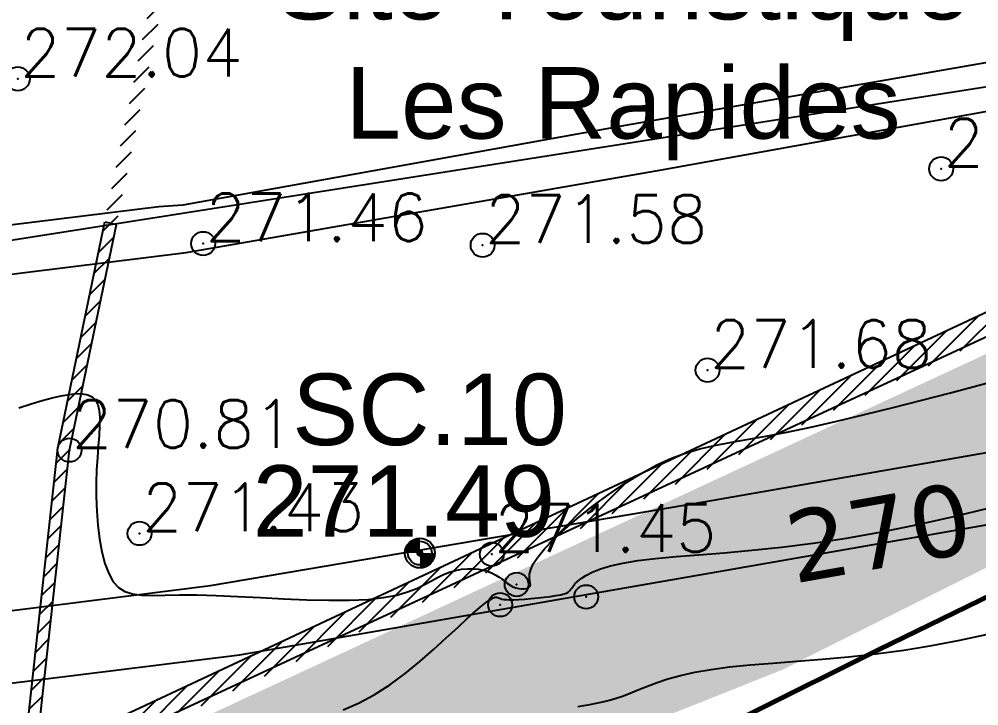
# Model space of a CAD drawing. Header units: millimetres. Extents: x 524954 to 526204, y 9523489 to 9524010.
# Drawn here: x 525723.84 to 525743.98, y 9523614.78 to 9523629.19 of the extents above; entities that cross this region are included whole.
import ezdxf
from ezdxf.enums import TextEntityAlignment as Align

# ---------------------------------------------------------------- set-up
doc = ezdxf.new("R2010")
doc.units = ezdxf.units.MM
doc.header["$PDMODE"] = 32
doc.header["$PDSIZE"] = 0.5
doc.linetypes.add('ACAD_ISO12W100', pattern=[21, 12, -3, 0, -3, 0, -3])
doc.linetypes.add('CACHE2', pattern=[4.7625, 3.175, -1.5875])
for name, color, linetype in [('Bord Fleuve', 4, 'ACAD_ISO12W100'), ('Cloture', 7, 'Continuous'), ('CN_01_00', 3, 'Continuous'), ('CN_10_00', 1, 'Continuous'), ('Cotation Courbes de niveau', 7, 'Continuous'), ('Haut_Talus', 30, 'Continuous'), ('Murs', 1, 'Continuous'), ('PLUME_1', 7, 'Continuous'), ('PLUME_3', 4, 'Continuous'), ('PLUME_5', 6, 'Continuous'), ('PLUME_6', 2, 'Continuous'), ('TopoAlt', 3, 'Continuous'), ('TopoAlt polygo', 7, 'Continuous'), ('TOPOJIS', 7, 'Continuous'), ('TOPOJIS polygo', 1, 'Continuous'), ('TopoMat polygo', 1, 'Continuous'), ('Toponomie', 7, 'CACHE2')]:
    doc.layers.add(name, color=color, linetype=linetype)
doc.styles.add('Arial 1.0', font='arial.ttf', dxfattribs={"width": 0.99, "height": 1})
doc.styles.add('Simplex 1.0', font='Simplex.shx', dxfattribs={"width": 0.99, "height": 1})
doc.styles.get("Standard").update_dxf_attribs({"font": 'arial.ttf'})
doc.styles.add('Verdana 1.0', font='verdana.ttf', dxfattribs={"width": 0.99, "height": 1})
pattern_1 = [(45, (0, 0), (-0.1767766952966, 0.1767766952966), [])]

# ---------------------------------------------------------------- blocks, each defined once
blk = doc.blocks.new('TCPOINT M')
at = {"color": 0}
blk.add_point((0, 0), dxfattribs=at)
at = {"layer": 'TopoAlt', "style": 'Simplex 1.0', "width": 0.99}
blk.add_attdef('ALT', (0.15, 0.15), '', height=1, dxfattribs=at)
blk = doc.blocks.new('TCPOINT polygo')
at = {"color": 0, "const_width": 0.075}
blk.add_lwpolyline([(0, 0.0375, 1), (0, -0.0375, 1)], format="xyb", close=True, dxfattribs=at)
at = {"color": 0}
blk.add_point((0, 0), dxfattribs=at)
at = {"layer": 'TopoAlt polygo', "style": 'Arial 1.0', "width": 0.99}
blk.add_attdef('ALT', (0.15, 0.15), '', height=2, dxfattribs=at)
at = {"layer": 'TopoMat polygo', "style": 'Arial 1.0', "width": 0.99}
blk.add_attdef('MAT', text='', height=2, dxfattribs=at).set_placement((0.15, -2.5), align=Align.TOP_LEFT)
blk = doc.blocks.new('t014')
at = {"color": 0, "const_width": 1.249375}
for points in [[(0, 0.625313, 0.414214), (-0.625313, 0, 1)], [(0, -0.625312, 0.414214), (0.625313, 0, 0.414214)]]:
    blk.add_lwpolyline(points, format="xyb", dxfattribs=at)
at = {"color": 0}
blk.add_circle((0, 0), 1.25, dxfattribs=at)

msp = doc.modelspace()

# ---------------------------------------------------------------- hatches: boundary and pattern name
at = {"layer": 'Bord Fleuve', "ltscale": 0.5}
h = msp.add_hatch(dxfattribs=at)
h.set_pattern_fill('ANSI33', color=256, scale=2, angle=330, style=0)
h.paths.add_polyline_path([(526101.715, 9523771.778), (526101.498, 9523728.689), (526067.042, 9523702.1), (526048.223, 9523678.528), (526031.816, 9523676.184), (526027.837, 9523671.249), (526016.46, 9523661.911), (526012.684, 9523655.259), (526010.342, 9523652.337), (526009.349, 9523649.826), (526002.836, 9523644.901), (526001.359, 9523638.704), (525998.552, 9523634.868), (525992.641, 9523630.59), (525971.373, 9523621.771), (525946.333, 9523622.282), (525936.503, 9523619.892), (525930.695, 9523617.923), (525919.699, 9523615.395), (525895.841, 9523612.948), (525885.599, 9523613.628), (525875.196, 9523613.421), (525867.372, 9523614.558), (525859.164, 9523613.749), (525850.68, 9523611.584), (525842.877, 9523609.413), (525834.137, 9523605.724), (525821.783, 9523602.11), (525815.903, 9523600.185), (525796.184, 9523594.113), (525774.026, 9523585.199), (525767.099, 9523581.761), (525763.989, 9523580.32), (525760.33, 9523578.539), (525748.039, 9523572.413), (525744.059, 9523571.766), (525739.195, 9523569.005), (525726.381, 9523563.785), (525719.788, 9523561.814), (525707.248, 9523554.536), (525700.147, 9523552.212), (525692.212, 9523549.16), (525674.921, 9523545.702), (525662.522, 9523542.332), (525644.942, 9523541.016), (525635.899, 9523540.053), (525621.612, 9523536.522), (525609.298, 9523533.789), (525593.484, 9523529.477), (525590.482, 9523529.837), (525587.338, 9523528.188), (525575.413, 9523524.864), (525573.541, 9523524.376), (525537.559, 9523507.804), (525536.053, 9523507.312), (525509.961, 9523500.658), (525472.702, 9523501.018), (525453.195, 9523495.13), (525425.264, 9523493.316), (525409.725, 9523500.229), (525383.624, 9523517.145), (525374.857, 9523528.592), (525397.503, 9523550.219), (525408.728, 9523544.096), (525423.511, 9523536.311), (525445.736, 9523537.578), (525453.966, 9523539.782), (525464.454, 9523546.087), (525473.153, 9523547.827), (525482.046, 9523548.599), (525491.438, 9523548.246), (525499.251, 9523546.152), (525510.455, 9523545.914), (525524.182, 9523548.573), (525533.752, 9523550.446), (525539.312, 9523550.42), (525543.959, 9523554.529), (525548.966, 9523556.567), (525556.157, 9523559.482), (525565.701, 9523562.659), (525575.687, 9523565.927), (525586.045, 9523569.089), (525592.726, 9523570.833), (525599.232, 9523573.013), (525615.849, 9523577.326), (525625.16, 9523582.583), (525628.685, 9523586.517), (525632.523, 9523586.625), (525648.079, 9523583.088), (525655.429, 9523583.638), (525665.347, 9523586.334), (525670.505, 9523587.365), (525674.974, 9523592.31), (525681.363, 9523595.427), (525690.374, 9523596.897), (525696.726, 9523596.667), (525703.112, 9523600.372), (525712.502, 9523603.181), (525720.951, 9523606.622), (525729.973, 9523611.744), (525735.094, 9523612.577), (525741.896, 9523615.967), (525746.088, 9523618.007), (525749.05, 9523619.379), (525756.94, 9523623.296), (525766.831, 9523627.898), (525804.249, 9523638.101), (525817.576, 9523642.025), (525828.432, 9523644.919), (525839.805, 9523649.896), (525846.166, 9523651.166), (525855.839, 9523655.822), (525867.776, 9523655.711), (525877.503, 9523655.632), (525886.144, 9523654.198), (525894.786, 9523653.829), (525911.157, 9523655.506), (525918.652, 9523656.801), (525925.004, 9523658.249), (525933.183, 9523660.832), (525939.613, 9523663.374), (525944.509, 9523665.893), (525950.393, 9523669.022), (525957.623, 9523672.73), (525962.986, 9523676.276), (525970.165, 9523679.965), (525973.599, 9523682.924), (525976.261, 9523684.646), (525980.145, 9523686.246), (525987.591, 9523689.162), (525991.967, 9523692.966), (525998.543, 9523697.851), (526003.542, 9523703.73), (526012.581, 9523711.677), (526026.66, 9523716.709), (526030.85, 9523726.011), (526046.387, 9523740.613), (526052.355, 9523745.599), (526061.927, 9523759.011), (526073.275, 9523760.379), (526077.818, 9523761.95), (526083.981, 9523762.217)])
h.paths.add_polyline_path([(525512.661, 9523516.101), (525534.357, 9523523.257), (525535.319, 9523520.342), (525513.623, 9523513.186)], flags=24)
h.paths.add_polyline_path([(525743.331, 9523593.045), (525764.315, 9523602.078), (525765.529, 9523599.259), (525744.545, 9523590.226)], flags=24)
h.paths.add_polyline_path([(525983.194, 9523662.071), (526001.508, 9523675.73), (526003.343, 9523673.269), (525985.029, 9523659.611)], flags=24)
at = {"layer": 'Haut_Talus'}
h = msp.add_hatch(dxfattribs=at)
h.set_pattern_fill('G_CERCLE_10', color=256, scale=4, angle=285, style=0)
h.set_pattern_definition([(285, (0.414, -1.5455), (4.8989794856, -2.8284271247), [0.8, -3.2]), (15, (1.5455, 0.414), (2.8284271247, 4.8989794856), [0.8, -3.2]), (330, (1.2146, -2.9874), (3.8637055252, 1.0352800256), [0.5656854248, -5.091168824]), (330, (3.1945, 0.4419), (3.8637055252, 1.0352800256), [0.5656854248, -5.091168824]), (60, (0.5934, -0.6692), (-1.0352800256, 3.8637055252), [0.5656854248, -5.091168824]), (60, (4.0227, -2.649), (-1.0352800256, 3.8637055252), [0.5656854248, -5.091168824]), (348.4349488, (2.3182, 0.6212), (3.86370330557, 1.03527617886), [0.8944271908, -8.04984472]), (348.4349488, (1.7045, -3.2703), (3.86370330557, 1.03527617886), [0.8944271908, -8.04984752]), (78.4349488, (0.4141, -1.5455), (-1.03527617886, 3.86370330557), [0.8944271908, -8.04984752]), (78.4349488, (4.3056, -2.1592), (-1.03527617886, 3.86370330557), [0.8944271908, -8.04984752]), (131.5650512, (0.4141, -1.5455), (-1.03527618196, 3.86370330474), [0.8944271908, -8.04984472]), (131.5650512, (1.2146, -2.9874), (-1.03527618196, 3.86370330474), [0.8944271908, -8.04984472]), (221.5650512, (1.5455, 0.4141), (-3.86370330474, -1.03527618196), [0.8944271908, -8.04984472]), (221.5650512, (4.0227, -2.6491), (-3.86370330474, -1.03527618196), [0.8944271908, -8.04984472])])
h.paths.add_polyline_path([(525724.449, 9523613.021), (525724.376, 9523610.952), (525721.327, 9523610.371), (525719.185, 9523611.349), (525693.313, 9523603.008), (525675.58, 9523595.701), (525662.784, 9523590.142), (525659.042, 9523588.283), (525658.935, 9523586.351), (525654.31, 9523585.867), (525647.159, 9523586.941), (525644.577, 9523589.035), (525642.642, 9523587.156), (525643.556, 9523584.955), (525648.234, 9523583.237), (525656.394, 9523584.117), (525666.817, 9523586.91), (525670.396, 9523587.583), (525674.737, 9523592.836), (525681.442, 9523595.896), (525691.068, 9523597.379), (525696.591, 9523597.054), (525706.217, 9523602.266), (525714.086, 9523604.573), (525726.586, 9523610.455), (525729.999, 9523612.337), (525734.118, 9523613.246), (525739.865, 9523615.541), (525749.069, 9523620.146), (525757.023, 9523623.833), (525757.47, 9523626.751), (525754.212, 9523626.843)])
at = {"layer": 'Murs'}
h = msp.add_hatch(dxfattribs=at)
h.set_pattern_fill('_U', color=256, scale=0.25, angle=45, style=0, pattern_type=0)
h.set_pattern_definition(pattern_1)
h.paths.add_polyline_path([(525723.872, 9523613.023), (525724.653, 9523620.188), (525726.626, 9523629.678), (525727.044, 9523633.932), (525727.293, 9523633.908), (525726.874, 9523629.64), (525724.9, 9523620.149), (525724.12, 9523612.996)])
h = msp.add_hatch(dxfattribs=at)
h.set_pattern_fill('_U', color=256, scale=0.25, angle=45, style=0, pattern_type=0)
h.set_pattern_definition(pattern_1)
h.paths.add_polyline_path([(525753.93, 9523627.61), (525724.132, 9523613.686), (525724.344, 9523613.233), (525754.142, 9523627.157)])

# ---------------------------------------------------------------- linework, layer by layer
at = {"layer": 'Bord Fleuve', "ltscale": 0.35, "flags": 128}
msp.add_lwpolyline([(525394.064, 9523546.741, 0.1, 0.1, 0), (525403.511, 9523541.057, 0.1, 0.1, 0), (525423.511, 9523536.311, 0.1, 0.1, 0), (525445.736, 9523537.578, 0.1, 0.1, 0), (525453.966, 9523539.782, 0.1, 0.1, 0), (525464.454, 9523546.087, 0.1, 0.1, 0), (525473.153, 9523547.827, 0.1, 0.1, 0), (525482.046, 9523548.599, 0.1, 0.1, 0), (525491.438, 9523548.246, 0.1, 0.1, 0), (525499.251, 9523546.152, 0.1, 0.1, 0), (525510.455, 9523545.914, 0.1, 0.1, 0), (525524.182, 9523548.573, 0.1, 0.1, 0), (525533.752, 9523550.446, 0.1, 0.1, 0), (525539.312, 9523550.42, 0.1, 0.1, 0), (525543.959, 9523554.529, 0.1, 0.1, 0), (525548.966, 9523556.567, 0.1, 0.1, 0), (525556.157, 9523559.482, 0.1, 0.1, 0), (525565.701, 9523562.659, 0.1, 0.1, 0), (525575.687, 9523565.927, 0.1, 0.1, 0), (525586.045, 9523569.089, 0.1, 0.1, 0), (525592.726, 9523570.833, 0.1, 0.1, 0), (525599.232, 9523573.013, 0.1, 0.1, 0), (525615.849, 9523577.326, 0.1, 0.1, 0), (525625.16, 9523582.583, 0.1, 0.1, 0), (525628.685, 9523586.517, 0.1, 0.1, 0), (525632.523, 9523586.625, 0.1, 0.1, 0), (525648.079, 9523583.088, 0.1, 0.1, 0), (525655.429, 9523583.638, 0.1, 0.1, 0), (525665.347, 9523586.334, 0.1, 0.1, 0), (525670.505, 9523587.365, 0.1, 0.1, 0), (525674.974, 9523592.31, 0.1, 0.1, 0), (525674.974, 9523592.31, 0.1, 0.1, 0), (525681.363, 9523595.427, 0.1, 0.1, 0), (525681.363, 9523595.427, 0.1, 0.1, 0), (525690.374, 9523596.897, 0.1, 0.1, 0), (525696.726, 9523596.667, 0.1, 0.1, 0), (525703.112, 9523600.372, 0.1, 0.1, 0), (525712.502, 9523603.181, 0.1, 0.1, 0), (525712.502, 9523603.181, 0.1, 0.1, 0), (525720.951, 9523606.622, 0.1, 0.1, 0), (525729.973, 9523611.744, 0.1, 0.1, 0), (525735.094, 9523612.577, 0.1, 0.1, 0), (525741.896, 9523615.967, 0.1, 0.1, 0), (525746.088, 9523618.007, 0.1, 0.1, 0), (525749.05, 9523619.379, 0.1, 0.1, 0), (525756.94, 9523623.296, 0.1, 0.1, 0), (525766.831, 9523627.898, 0.1, 0.1, 0), (525804.249, 9523638.101, 0.1, 0.1, 0), (525817.576, 9523642.025, 0.1, 0.1, 0), (525828.432, 9523644.919, 0.1, 0.1, 0), (525839.805, 9523649.896, 0.1, 0.1, 0), (525846.166, 9523651.166, 0.1, 0.1, 0), (525855.839, 9523655.822, 0.1, 0.1, 0), (525867.776, 9523655.711, 0.1, 0.1, 0), (525877.503, 9523655.632, 0.1, 0.1, 0), (525886.144, 9523654.198, 0.1, 0.1, 0), (525894.786, 9523653.829, 0.1, 0.1, 0), (525911.157, 9523655.506, 0.1, 0.1, 0), (525918.652, 9523656.801, 0.1, 0.1, 0), (525925.004, 9523658.249, 0.1, 0.1, 0), (525933.183, 9523660.832, 0.1, 0.1, 0), (525939.613, 9523663.374, 0.1, 0.1, 0), (525944.509, 9523665.893, 0.1, 0.1, 0), (525950.393, 9523669.022, 0.1, 0.1, 0), (525957.623, 9523672.73, 0.1, 0.1, 0), (525962.986, 9523676.276, 0.1, 0.1, 0), (525970.165, 9523679.965, 0.1, 0.1, 0), (525970.165, 9523679.965, 0.1, 0.1, 0), (525973.599, 9523682.924, 0.1, 0.1, 0), (525976.261, 9523684.646, 0.1, 0.1, 0), (525980.145, 9523686.246, 0.1, 0.1, 0), (525987.591, 9523689.162, 0.1, 0.1, 0), (525991.967, 9523692.966, 0.1, 0.1, 0), (525998.543, 9523697.851, 0.1, 0.1, 0), (526003.542, 9523703.73, 0.1, 0.1, 0), (526012.581, 9523711.677, 0.1, 0.1, 0), (526026.66, 9523716.709, 0.1, 0.1, 0), (526030.85, 9523726.011, 0.1, 0.1, 0), (526046.387, 9523740.613, 0.1, 0.1, 0), (526052.355, 9523745.599, 0.1, 0.1, 0), (526061.927, 9523759.011, 0.1, 0.1, 0), (526073.275, 9523760.379, 0.1, 0.1, 0), (526077.818, 9523761.95, 0.1, 0.1, 0), (526083.981, 9523762.217, 0.1, 0.1, 0), (526101.715, 9523771.778, 0, 0, 0)], format="xyseb", dxfattribs=at)
at = {"layer": 'Cloture'}
msp.add_line((525725.64, 9523624.933), (525725.884, 9523624.882), dxfattribs=at)
at = {"layer": 'Cloture', "flags": 128}
for points in [[(525735.331, 9523642.653), (525754.708, 9523639.813), (525754.651, 9523637.654), (525754.534, 9523633), (525754.198, 9523627.183), (525724.148, 9523613.254)], [(525735.295, 9523642.406), (525754.453, 9523639.598), (525754.401, 9523637.66), (525754.284, 9523633.011), (525753.994, 9523627.64), (525724.132, 9523613.686)], [(525723.872, 9523613.023), (525724.653, 9523620.188), (525725.64, 9523624.933)], [(525724.12, 9523612.996), (525724.9, 9523620.149), (525725.884, 9523624.882)]]:
    msp.add_lwpolyline(points, dxfattribs=at)
at = {"layer": 'CN_01_00', "flags": 128}
for points, elevation in [([(525723.839, 9523621.031), (525724.096, 9523621.12), (525724.327, 9523621.19), (525724.535, 9523621.244), (525724.723, 9523621.286), (525724.893, 9523621.317), (525725.043, 9523621.332), (525725.174, 9523621.33), (525725.284, 9523621.309), (525725.375, 9523621.266), (525725.445, 9523621.198), (525725.494, 9523621.103), (525725.523, 9523620.98), (525725.534, 9523620.83), (525725.532, 9523620.654), (525725.521, 9523620.455), (525725.504, 9523620.233), (525725.486, 9523619.991), (525725.47, 9523619.731), (525725.461, 9523619.455), (525725.461, 9523619.164), (525725.473, 9523618.867), (525725.496, 9523618.571), (525725.532, 9523618.284), (525725.581, 9523618.014), (525725.645, 9523617.769), (525725.724, 9523617.557), (525725.818, 9523617.387), (525725.93, 9523617.262), (525726.063, 9523617.179), (525726.222, 9523617.129), (525726.411, 9523617.105), (525726.637, 9523617.099), (525726.902, 9523617.102), (525727.212, 9523617.108), (525727.571, 9523617.109), (525727.982, 9523617.098), (525728.432, 9523617.078), (525728.908, 9523617.054), (525729.395, 9523617.03), (525729.878, 9523617.009), (525730.343, 9523616.997), (525730.776, 9523616.997), (525731.163, 9523617.014), (525731.491, 9523617.052), (525731.767, 9523617.106), (525731.997, 9523617.172), (525732.19, 9523617.247), (525732.354, 9523617.325), (525732.497, 9523617.402), (525732.627, 9523617.474), (525732.751, 9523617.537), (525732.877, 9523617.586), (525733.004, 9523617.622), (525733.13, 9523617.646), (525733.253, 9523617.657), (525733.373, 9523617.658), (525733.486, 9523617.649), (525733.592, 9523617.63), (525733.688, 9523617.603), (525733.773, 9523617.568), (525733.848, 9523617.527), (525733.916, 9523617.483), (525733.978, 9523617.437), (525734.037, 9523617.392), (525734.093, 9523617.349), (525734.149, 9523617.311), (525734.206, 9523617.279), (525734.267, 9523617.256), (525734.328, 9523617.241), (525734.388, 9523617.234), (525734.444, 9523617.236), (525734.493, 9523617.245), (525734.532, 9523617.262), (525734.56, 9523617.286), (525734.573, 9523617.317), (525734.572, 9523617.356), (525734.562, 9523617.404), (525734.555, 9523617.466), (525734.558, 9523617.543), (525734.582, 9523617.64), (525734.635, 9523617.759), (525734.728, 9523617.903), (525734.869, 9523618.075), (525735.064, 9523618.277), (525735.308, 9523618.502), (525735.589, 9523618.74), (525735.899, 9523618.984), (525736.228, 9523619.224), (525736.565, 9523619.452), (525736.901, 9523619.658), (525737.226, 9523619.835), (525737.534, 9523619.976), (525737.832, 9523620.086), (525738.128, 9523620.173), (525738.435, 9523620.244), (525738.761, 9523620.308), (525739.116, 9523620.37), (525739.512, 9523620.44), (525739.957, 9523620.525), (525740.458, 9523620.631), (525741.006, 9523620.755), (525741.586, 9523620.893), (525742.186, 9523621.041), (525742.792, 9523621.195), (525743.389, 9523621.351), (525743.966, 9523621.504), (525744.507, 9523621.65)], 271), ([(525735.569, 9523614.77), (525735.694, 9523614.791), (525735.822, 9523614.812), (525735.954, 9523614.837), (525736.091, 9523614.866), (525736.231, 9523614.901), (525736.376, 9523614.943), (525736.526, 9523614.994), (525736.682, 9523615.055), (525736.847, 9523615.123), (525737.029, 9523615.197), (525737.231, 9523615.273), (525737.461, 9523615.348), (525737.722, 9523615.421), (525738.022, 9523615.488), (525738.365, 9523615.548), (525738.755, 9523615.597), (525739.188, 9523615.639), (525739.659, 9523615.678), (525740.164, 9523615.718), (525740.696, 9523615.761), (525741.251, 9523615.812), (525741.824, 9523615.874), (525742.408, 9523615.95), (525742.998, 9523616.045), (525743.589, 9523616.158), (525744.173, 9523616.287)], 269)]:
    msp.add_lwpolyline(points, dxfattribs=dict(at, elevation=elevation))
at = {"layer": 'CN_10_00', "elevation": 270, "flags": 128}
msp.add_lwpolyline([(525730.641, 9523614.7), (525730.966, 9523614.835), (525731.294, 9523615.012), (525731.621, 9523615.225), (525731.942, 9523615.462), (525732.25, 9523615.712), (525732.541, 9523615.964), (525732.809, 9523616.206), (525733.048, 9523616.429), (525733.254, 9523616.619), (525733.422, 9523616.77), (525733.555, 9523616.882), (525733.658, 9523616.963), (525733.736, 9523617.016), (525733.793, 9523617.046), (525733.834, 9523617.06), (525733.863, 9523617.062), (525733.884, 9523617.057), (525733.903, 9523617.049), (525733.923, 9523617.041), (525733.946, 9523617.032), (525733.976, 9523617.023), (525734.016, 9523617.016), (525734.069, 9523617.011), (525734.137, 9523617.008), (525734.224, 9523617.009), (525734.332, 9523617.013), (525734.456, 9523617.021), (525734.59, 9523617.032), (525734.729, 9523617.045), (525734.865, 9523617.06), (525734.994, 9523617.077), (525735.11, 9523617.095), (525735.206, 9523617.112), (525735.279, 9523617.13), (525735.331, 9523617.149), (525735.368, 9523617.169), (525735.396, 9523617.193), (525735.418, 9523617.22), (525735.441, 9523617.253), (525735.469, 9523617.293), (525735.507, 9523617.339), (525735.562, 9523617.394), (525735.637, 9523617.455), (525735.738, 9523617.52), (525735.872, 9523617.586), (525736.042, 9523617.653), (525736.255, 9523617.717), (525736.516, 9523617.776), (525736.83, 9523617.828), (525737.202, 9523617.873), (525737.63, 9523617.912), (525738.111, 9523617.952), (525738.642, 9523617.995), (525739.22, 9523618.048), (525739.843, 9523618.114), (525740.507, 9523618.197), (525741.211, 9523618.303), (525741.948, 9523618.434), (525742.704, 9523618.586), (525743.463, 9523618.754), (525744.209, 9523618.933)], dxfattribs=at)
at = {"layer": 'PLUME_1'}
msp.add_lwpolyline([(525458.473, 9523640.258), (525480.389, 9523635.341), (525499.593, 9523633.233), (525627.749, 9523622.033), (525657.425, 9523620.69), (525687.455, 9523621.378), (525717.375, 9523623.562), (525747.113, 9523628.239), (525776.244, 9523634.376), (525805.193, 9523643.006), (525833.533, 9523653.096), (525860.731, 9523665.108), (525887.284, 9523679.078), (525913.194, 9523695.007), (525937.497, 9523712.322), (525960.695, 9523731.06), (525982.749, 9523751.721), (526003.235, 9523773.269), (526022.079, 9523796.703), (526039.853, 9523821.062), (526045.291, 9523828.979), (526068.175, 9523865.742)], dxfattribs=at)
at = {"layer": 'PLUME_3'}
for points in [[(525869.379, 9523670.251), (525860.196, 9523665.57), (525851.474, 9523661.424), (525842.255, 9523657.242), (525842.255, 9523657.242), (525832.998, 9523653.558), (525823.742, 9523649.875), (525814.449, 9523646.69), (525814.449, 9523646.69), (525804.657, 9523643.469), (525795.365, 9523640.284), (525786.035, 9523637.597), (525785.537, 9523637.561), (525776.208, 9523634.875), (525766.343, 9523632.651), (525756.479, 9523630.427), (525756.479, 9523630.427), (525746.578, 9523628.701), (525736.678, 9523626.976), (525727.276, 9523625.287), (525726.777, 9523625.251), (525716.84, 9523624.024), (525707.365, 9523623.332)], [(525707.438, 9523622.335), (525717.411, 9523623.063), (525717.411, 9523623.063), (525727.349, 9523624.29), (525737.249, 9523626.015), (525746.651, 9523627.704), (525747.15, 9523627.74), (525756.552, 9523629.429), (525766.416, 9523631.653), (525776.28, 9523633.877), (525776.779, 9523633.914), (525786.108, 9523636.6), (525795.437, 9523639.286), (525805.229, 9523642.508), (525805.229, 9523642.508), (525814.522, 9523645.693), (525823.815, 9523648.877), (525833.071, 9523652.561), (525833.57, 9523652.598), (525842.327, 9523656.245), (525851.547, 9523660.427), (525860.767, 9523664.609), (525861.266, 9523664.646), (525869.951, 9523669.29)]]:
    msp.add_lwpolyline(points, dxfattribs=at)
at = {"layer": 'PLUME_5'}
msp.add_lwpolyline([(525707.948, 9523615.354), (525717.921, 9523616.082), (525718.42, 9523616.118), (525727.858, 9523617.308), (525738.257, 9523619.07), (525748.158, 9523620.795), (525748.657, 9523620.832), (525758.059, 9523622.521), (525767.923, 9523624.745), (525777.787, 9523626.969), (525778.25, 9523627.504), (525787.615, 9523629.691), (525797.443, 9523632.414), (525807.235, 9523635.635), (525807.733, 9523635.672), (525817.026, 9523638.857), (525826.282, 9523642.54), (525836.037, 9523646.26), (525836.037, 9523646.26), (525845.294, 9523649.944), (525854.514, 9523654.126), (525863.734, 9523658.309), (525864.233, 9523658.345), (525872.917, 9523662.99)], dxfattribs=at)
at = {"layer": 'PLUME_6'}
msp.add_lwpolyline([(525708.057, 9523613.858), (525718.03, 9523614.586), (525718.529, 9523614.622), (525728.466, 9523615.849), (525738.367, 9523617.574), (525748.267, 9523619.299), (525748.766, 9523619.336), (525758.667, 9523621.061), (525768.531, 9523623.285), (525778.359, 9523626.008), (525778.857, 9523626.044), (525788.223, 9523628.232), (525798.015, 9523631.453), (525807.842, 9523634.176), (525807.842, 9523634.176), (525817.135, 9523637.361), (525826.89, 9523641.081), (525836.645, 9523644.801), (525836.645, 9523644.801), (525845.902, 9523648.484), (525855.122, 9523652.667), (525864.342, 9523656.849), (525864.804, 9523657.384), (525873.525, 9523661.53)], dxfattribs=at)

# ---------------------------------------------------------------- block references
at = {"layer": 'TOPOJIS'}
ref = msp.add_blockref('TCPOINT M', (525723.817, 9523627.935, 272.04), dxfattribs=at)
ref.add_attrib('ALT', '272.04', (525723.867, 9523627.985, 272.04), dxfattribs={"layer": 'TopoAlt', "height": 1, "style": 'Simplex 1.0', "width": 0.99})
ref = msp.add_blockref('TCPOINT M', (525743.195, 9523626.05, 271.82), dxfattribs=at)
ref.add_attrib('ALT', '271.82', (525743.245, 9523626.1, 271.82), dxfattribs={"layer": 'TopoAlt', "height": 1, "style": 'Simplex 1.0', "width": 0.99})
ref = msp.add_blockref('TCPOINT M', (525727.706, 9523624.479, 271.46), dxfattribs=at)
ref.add_attrib('ALT', '271.46', (525727.756, 9523624.529, 271.46), dxfattribs={"layer": 'TopoAlt', "height": 1, "style": 'Simplex 1.0', "width": 0.99})
ref = msp.add_blockref('TCPOINT M', (525733.571, 9523624.444, 271.58), dxfattribs=at)
ref.add_attrib('ALT', '271.58', (525733.621, 9523624.494, 271.58), dxfattribs={"layer": 'TopoAlt', "height": 1, "style": 'Simplex 1.0', "width": 0.99})
ref = msp.add_blockref('TCPOINT M', (525738.292, 9523621.825, 271.68), dxfattribs=at)
ref.add_attrib('ALT', '271.68', (525738.342, 9523621.875, 271.68), dxfattribs={"layer": 'TopoAlt', "height": 1, "style": 'Simplex 1.0', "width": 0.99})
ref = msp.add_blockref('TCPOINT M', (525724.9, 9523620.148, 270.81), dxfattribs=at)
ref.add_attrib('ALT', '270.81', (525724.95, 9523620.198, 270.81), dxfattribs={"layer": 'TopoAlt', "height": 1, "style": 'Simplex 1.0', "width": 0.99})
ref = msp.add_blockref('TCPOINT M', (525726.371, 9523618.4, 271.43), dxfattribs=at)
ref.add_attrib('ALT', '271.43', (525726.421, 9523618.45, 271.43), dxfattribs={"layer": 'TopoAlt', "height": 1, "style": 'Simplex 1.0', "width": 0.99})
ref = msp.add_blockref('TCPOINT M', (525733.763, 9523617.961, 271.45), dxfattribs=at)
ref.add_attrib('ALT', '271.45', (525733.813, 9523618.011, 271.45), dxfattribs={"layer": 'TopoAlt', "height": 1, "style": 'Simplex 1.0', "width": 0.99})
for p in [(525734.285, 9523617.329, 271.65), (525735.744, 9523617.067, 269.63), (525733.939, 9523616.904, 269.72)]:
    msp.add_blockref('TCPOINT M', p, dxfattribs=at)
at = {"layer": 'TOPOJIS polygo'}
ref = msp.add_blockref('TCPOINT polygo', (525732.254, 9523617.987, 271.49), dxfattribs=at)
ref.add_attrib('MAT', 'SC.10', (525729.575, 9523620.252, 271.49), dxfattribs={"layer": 'TopoMat polygo', "height": 1.5, "style": 'Arial 1.0', "width": 0.99})
ref.add_attrib('ALT', '271.49', dxfattribs={"layer": 'TopoAlt polygo', "height": 1.5, "style": 'Arial 1.0', "width": 0.99}).set_placement((525728.744, 9523619.829, 271.49), align=Align.TOP_LEFT)
at = {"layer": 'TOPOJIS polygo', "xscale": 0.25, "yscale": 0.25, "zscale": 0.25}
msp.add_blockref('t014', (525732.254, 9523617.987, 271.493), dxfattribs=at)

# ---------------------------------------------------------------- texts
at = {"layer": 'Cotation Courbes de niveau', "style": 'Verdana 1.0', "width": 0.99}
msp.add_text('270', height=1.5, rotation=10.0568, dxfattribs=at).set_placement((525741.886, 9523618.423, 270), align=Align.MIDDLE_CENTER)
at = {"layer": 'Toponomie', "insert": (525716.431, 9523630.683), "char_height": 1.5, "width": 40.17376, "attachment_point": 1}
msp.add_mtext('\\pxqc;Site Touristique \\PLes Rapides', dxfattribs=at)

doc.saveas('drawing.dxf')
